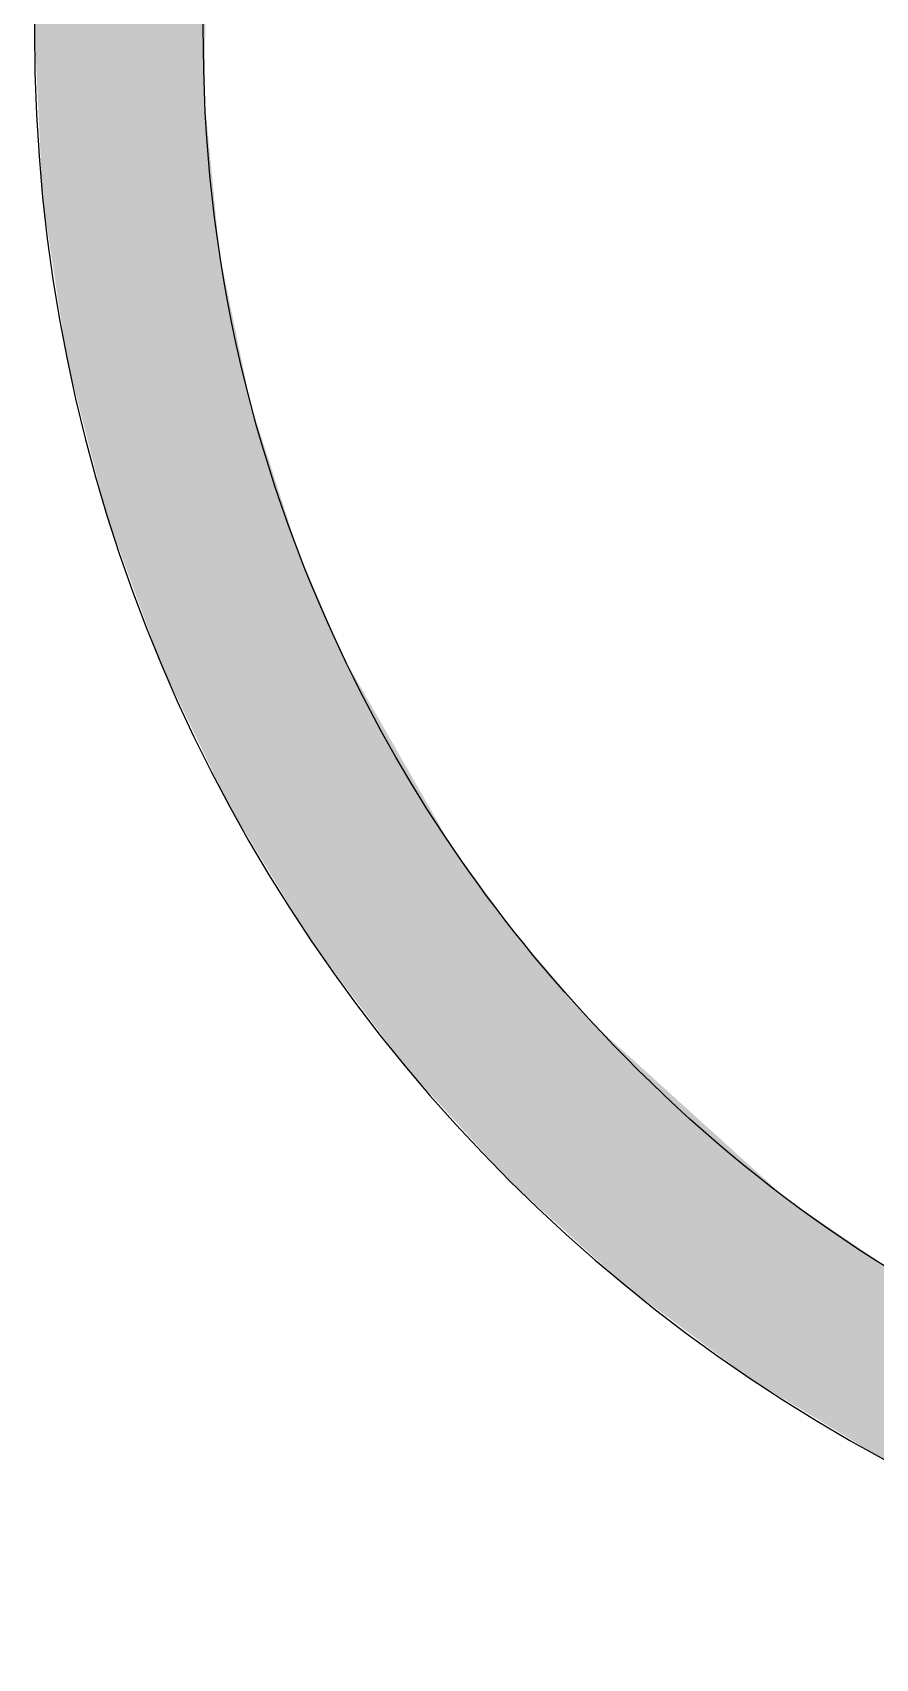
# Model space of a CAD drawing. Extents: x 30.9 to 73.6, y 20.2 to 62.9.
# Drawn here: x 30.91 to 41.97, y 20.22 to 41.57 of the extents above; entities that cross this region are included whole.
import ezdxf

# ---------------------------------------------------------------- set-up
doc = ezdxf.new("R2010")
doc.units = 0
doc.header["$MEASUREMENT"] = 0
doc.layers.add('_U_56FE_U_5C42_1', color=7, linetype='CONTINUOUS')

# ---------------------------------------------------------------- blocks, each defined once
blk = doc.blocks.new('*U0')
at = {"layer": '_U_56FE_U_5C42_1', "color": 7}
for points in [[(130.04, 242.12), (121.5, 521.36), (130.04, 539.08)], [(130.04, 376.27), (130.04, 539.08), (130.23, 407.99)], [(121.5, 259.88), (121.14, 520.38), (121.5, 521.36)], [(121.5, 259.88), (121.5, 521.36), (130.04, 242.12)], [(121.14, 260.62), (110.26, 490.65), (121.14, 520.38)], [(121.14, 260.62), (121.14, 520.38), (121.5, 259.88)], [(109.95, 291.31), (102, 458.56), (109.95, 489.46)], [(110.26, 290.47), (109.95, 489.46), (110.26, 490.65)], [(109.95, 291.31), (109.95, 489.46), (110.26, 290.47)], [(110.26, 290.47), (110.26, 490.65), (121.14, 260.62)], [(102, 322.45), (101.77, 457.03), (102, 458.56)], [(102, 322.45), (102, 458.56), (109.95, 291.31)], [(101.77, 323.36), (96.9, 425.26), (101.77, 457.03)], [(101.77, 323.36), (101.77, 457.03), (102, 322.45)], [(96.9, 355.72), (96.76, 422.68), (96.9, 425.26)], [(96.9, 355.72), (96.9, 425.26), (101.77, 323.36)], [(96.76, 356.62), (95.11, 390.91), (96.76, 422.68)], [(96.76, 356.62), (96.76, 422.68), (96.9, 355.72)], [(130.04, 242.12), (130.04, 376.27), (130.23, 241.73)], [(130.23, 241.73), (130.04, 376.27), (130.23, 374.33)], [(130.23, 241.73), (130.23, 374.33), (130.77, 240.6)], [(130.77, 240.6), (130.23, 374.33), (130.77, 368.77)], [(130.77, 240.6), (130.77, 368.77), (131.24, 239.61)], [(131.24, 239.61), (130.77, 368.77), (131.24, 363.89)], [(131.24, 239.61), (131.24, 363.89), (132.26, 237.49)], [(132.26, 237.49), (131.24, 363.89), (132.26, 353.41)], [(132.26, 237.49), (132.26, 353.41), (133.09, 235.78)], [(133.09, 235.78), (132.26, 353.41), (133.09, 344.97)], [(133.09, 235.78), (133.09, 344.97), (135.17, 231.45)], [(135.17, 231.45), (133.09, 344.97), (135.17, 334.89)], [(135.17, 231.45), (135.17, 334.89), (135.56, 230.8)], [(135.56, 230.8), (135.17, 334.89), (135.56, 332.98)], [(135.56, 230.8), (135.56, 332.98), (139.2, 224.82)], [(139.2, 224.82), (135.56, 332.98), (139.2, 315.39)], [(139.2, 224.82), (139.2, 315.39), (139.46, 224.4)], [(139.46, 224.4), (139.2, 315.39), (139.46, 314.14)], [(139.46, 224.4), (139.46, 314.14), (144.48, 216.13)], [(144.48, 216.13), (139.46, 314.14), (144.48, 298.59)], [(144.48, 216.13), (144.48, 298.59), (147.59, 211)], [(147.59, 211), (144.48, 298.59), (147.59, 288.94)], [(147.59, 211), (147.59, 288.94), (149.14, 208.45)], [(149.14, 208.45), (147.59, 288.94), (149.14, 284.14)], [(149.14, 208.45), (149.14, 284.14), (149.24, 208.29)], [(149.24, 208.29), (149.14, 284.14), (149.24, 283.83)], [(149.24, 208.29), (149.24, 283.83), (149.62, 207.67)], [(149.62, 207.67), (149.24, 283.83), (149.62, 282.96)], [(149.62, 207.67), (149.62, 282.96), (151.86, 203.97)], [(151.86, 203.97), (149.62, 282.96), (151.86, 277.71)], [(151.86, 203.97), (151.86, 277.71), (152.29, 203.4)], [(152.29, 203.4), (151.86, 277.71), (152.29, 276.72)], [(152.29, 203.4), (152.29, 276.72), (157.56, 196.37)], [(157.56, 196.37), (152.29, 276.72), (157.56, 264.42)], [(157.56, 196.37), (157.56, 264.42), (158.51, 195.09)], [(158.51, 195.09), (157.56, 264.42), (158.51, 262.19)], [(158.51, 195.09), (158.51, 262.19), (162.56, 189.68)], [(162.56, 189.68), (158.51, 262.19), (162.56, 255.1)], [(162.56, 189.68), (162.56, 255.1), (163.23, 188.79)], [(163.23, 188.79), (162.56, 255.1), (163.23, 253.92)], [(163.23, 188.79), (163.23, 253.92), (171.06, 178.33)], [(171.06, 178.33), (163.23, 253.92), (171.06, 240.21)], [(171.06, 178.33), (171.06, 240.21), (171.51, 177.83)], [(171.51, 177.83), (171.06, 240.21), (171.51, 239.42)], [(171.51, 177.83), (171.51, 239.42), (171.88, 177.43)], [(171.88, 177.43), (171.51, 239.42), (171.88, 238.78)], [(171.88, 177.43), (171.88, 238.78), (180.7, 167.74)], [(180.7, 167.74), (171.88, 238.78), (180.7, 223.32)], [(180.7, 167.74), (180.7, 223.32), (183.05, 165.16)], [(183.05, 165.16), (180.7, 223.32), (183.05, 220.13)], [(183.05, 165.16), (183.05, 220.13), (183.79, 164.35)], [(183.79, 164.35), (183.05, 220.13), (183.79, 219.12)], [(183.79, 164.35), (183.79, 219.12), (184.22, 163.88)], [(184.22, 163.88), (183.79, 219.12), (184.22, 218.54)], [(184.22, 163.88), (184.22, 218.54), (184.39, 163.69)], [(184.39, 163.69), (184.22, 218.54), (184.39, 218.3)], [(184.39, 163.69), (184.39, 218.3), (187.69, 160.07)], [(187.69, 160.07), (184.39, 218.3), (187.69, 213.82)], [(187.69, 160.07), (187.69, 213.82), (190.24, 157.26)], [(190.24, 157.26), (187.69, 213.82), (190.24, 210.34)], [(190.24, 157.26), (190.24, 210.34), (191.02, 156.41)], [(191.02, 156.41), (190.24, 210.34), (191.02, 209.28)], [(191.02, 156.41), (191.02, 209.28), (192.58, 154.7)], [(192.58, 154.7), (191.02, 209.28), (192.58, 207.16)], [(192.58, 154.7), (192.58, 207.16), (193.07, 154.26)], [(193.07, 154.26), (192.58, 207.16), (193.07, 206.5)], [(193.07, 154.26), (193.07, 206.5), (194.01, 153.4)], [(194.01, 153.4), (193.07, 206.5), (194.01, 205.21)], [(194.01, 153.4), (194.01, 205.21), (201.62, 146.5)], [(201.62, 146.5), (194.01, 205.21), (201.62, 196.4)], [(201.62, 146.5), (201.62, 196.4), (210.08, 138.83)], [(210.08, 138.83), (201.62, 196.4), (210.08, 186.61)], [(210.08, 138.83), (210.08, 186.61), (216.26, 133.23)], [(216.26, 133.23), (210.08, 186.61), (216.26, 181.01)], [(216.26, 133.23), (216.26, 181.01), (216.79, 132.83)], [(216.79, 132.83), (216.26, 181.01), (216.79, 180.53)], [(216.79, 132.83), (216.79, 180.53), (216.91, 132.75)], [(216.91, 132.75), (216.79, 180.53), (216.91, 180.42)], [(216.91, 132.75), (216.91, 180.42), (229.31, 123.5)], [(229.31, 123.5), (216.91, 180.42), (229.31, 169.18)], [(229.31, 123.5), (229.31, 169.18), (229.48, 123.37)], [(229.48, 123.37), (229.31, 169.18), (229.48, 169.02)], [(229.48, 123.37), (229.48, 169.02), (241.92, 114.09)], [(241.92, 114.09), (229.48, 169.02), (241.92, 157.74)], [(241.92, 114.09), (241.92, 157.74), (242.52, 113.73)], [(242.52, 113.73), (241.92, 157.74), (242.52, 157.2)], [(242.52, 113.73), (242.52, 157.2), (243.42, 113.19)], [(243.42, 113.19), (242.52, 157.2), (243.42, 156.39)], [(243.42, 113.19), (243.42, 156.39), (246.9, 111.08)], [(246.9, 111.08), (243.42, 156.39), (246.9, 153.23)], [(246.9, 111.08), (246.9, 153.23), (247.43, 110.76)], [(247.43, 110.76), (246.9, 153.23), (247.43, 152.75)], [(247.43, 110.76), (247.43, 152.75), (247.82, 110.52)], [(247.82, 110.52), (247.43, 152.75), (247.82, 152.39)], [(247.82, 110.52), (247.82, 152.39), (247.93, 110.45)], [(247.93, 110.45), (247.82, 152.39), (247.93, 152.3)], [(247.93, 110.45), (247.93, 152.3), (248.44, 110.14)], [(248.44, 110.14), (247.93, 152.3), (248.44, 151.83)], [(248.44, 110.14), (248.44, 151.83), (248.92, 109.85)], [(248.92, 109.85), (248.44, 151.83), (248.92, 151.39)], [(248.92, 109.85), (248.92, 151.39), (249.14, 109.72)], [(249.14, 109.72), (248.92, 151.39), (249.14, 151.19)], [(249.14, 109.72), (249.14, 151.19), (251.14, 108.51)], [(251.14, 108.51), (249.14, 151.19), (251.14, 149.83)], [(251.14, 108.51), (251.14, 149.83), (251.86, 108.07)], [(251.86, 108.07), (251.14, 149.83), (251.86, 149.34)], [(251.86, 108.07), (251.86, 149.34), (251.97, 108)], [(251.97, 108), (251.86, 149.34), (251.97, 149.27)], [(251.97, 108), (251.97, 149.27), (252.01, 107.98)], [(252.01, 107.98), (251.97, 149.27), (252.01, 149.24)], [(252.01, 107.98), (252.01, 149.24), (252.58, 107.63)], [(252.58, 107.63), (252.01, 149.24), (252.58, 148.85)], [(252.58, 107.63), (252.58, 148.85), (252.75, 107.53)], [(252.75, 107.53), (252.58, 148.85), (252.75, 148.73)], [(252.75, 107.53), (252.75, 148.73), (256.32, 105.37)], [(256.32, 105.37), (252.75, 148.73), (256.32, 146.3)], [(256.32, 105.37), (256.32, 146.3), (262.91, 101.38)], [(262.91, 101.38), (256.32, 146.3), (262.91, 141.82)], [(262.91, 101.38), (262.91, 141.82), (265.88, 99.58)], [(265.88, 99.58), (262.91, 141.82), (265.88, 139.79)], [(265.88, 99.58), (265.88, 139.79), (269.4, 97.44)], [(269.4, 97.44), (265.88, 139.79), (269.4, 137.39)]]:
    blk.add_solid(points, dxfattribs=at)

msp = doc.modelspace()

# ---------------------------------------------------------------- linework, layer by layer
at = {"layer": '_U_56FE_U_5C42_1'}
for points, knots in [([(73.625, 41.553), (73.583, 29.751), (63.986, 20.215), (52.236, 20.249), (40.487, 20.282), (30.907, 29.742), (30.933, 41.603), (30.959, 53.485), (40.48, 62.934), (52.348, 62.906), (64.14, 62.878), (73.58, 53.364), (73.625, 41.553)], [0, 0, 0, 0, 1, 1, 1, 2, 2, 2, 3, 3, 3, 4, 4, 4, 4]), ([(70.259, 48.1), (69.674, 49.69), (68.937, 51.117), (68.008, 52.448), (65.462, 56.095), (62.053, 58.566), (57.817, 59.887), (56.319, 60.354), (54.775, 60.604), (53.2, 60.673), (50.436, 60.792), (47.763, 60.367), (45.193, 59.35), (43.545, 58.698), (42.015, 57.823), (40.612, 56.734), (39.087, 55.55), (37.759, 54.179), (36.647, 52.599), (36.519, 52.419), (36.493, 52.303), (36.764, 52.303), (38.075, 52.301), (39.386, 52.299), (40.698, 52.313), (40.788, 52.314), (40.921, 52.422), (40.961, 52.512), (41.214, 53.083), (41.383, 53.699), (41.697, 54.232), (42.491, 55.583), (43.684, 56.474), (45.188, 56.894), (46.575, 57.281), (47.949, 57.188), (49.273, 56.581), (50.949, 55.813), (52.064, 54.536), (52.575, 52.781), (53.059, 51.121), (52.845, 49.516), (51.948, 48.017), (50.458, 45.526), (47.394, 44.439), (44.673, 45.499), (42.756, 46.245), (41.531, 47.661), (40.971, 49.649), (40.944, 49.746), (40.794, 49.874), (40.701, 49.875), (38.899, 49.888), (37.097, 49.89), (35.295, 49.875), (35.176, 49.874), (35.002, 49.749), (34.947, 49.636), (34.739, 49.207), (34.565, 48.762), (34.387, 48.319), (33.742, 46.716), (33.371, 45.042), (33.225, 43.33), (32.966, 40.315), (33.355, 37.376), (34.474, 34.553), (35.259, 32.572), (36.342, 30.763), (37.738, 29.146), (39.385, 27.238), (41.301, 25.663), (43.568, 24.555), (44.566, 24.068), (45.628, 23.711), (46.655, 23.281), (46.922, 23.169), (46.999, 23.237), (46.999, 23.509), (46.994, 25.247), (46.995, 26.985), (46.999, 28.722), (46.999, 28.912), (46.926, 28.985), (46.746, 29.058), (46.157, 29.297), (45.54, 29.505), (45.014, 29.848), (43.282, 30.98), (42.39, 32.622), (42.297, 34.682), (42.249, 35.733), (42.47, 36.744), (42.981, 37.666), (43.878, 39.287), (45.222, 40.334), (47.052, 40.728), (48.414, 41.021), (49.731, 40.873), (50.961, 40.231), (53.036, 39.148), (54.153, 37.415), (54.285, 35.074), (54.344, 34.012), (54.108, 32.996), (53.603, 32.059), (52.791, 30.553), (51.549, 29.556), (49.908, 29.078), (49.627, 28.996), (49.575, 28.864), (49.577, 28.607), (49.585, 26.891), (49.581, 25.174), (49.581, 23.458), (49.581, 22.6), (49.58, 22.585), (50.458, 22.518), (53.888, 22.254), (57.184, 22.755), (60.321, 24.217), (63.124, 25.524), (65.467, 27.399), (67.373, 29.826), (68.977, 31.868), (70.097, 34.156), (70.77, 36.66), (71.204, 38.273), (71.436, 39.921), (71.385, 41.591), (71.351, 42.697), (71.234, 43.801), (71.121, 44.902), (71.063, 45.469), (71.022, 45.471), (70.461, 45.471), (69.491, 45.471), (68.521, 45.471), (67.55, 45.471), (66.889, 45.471), (66.228, 45.468), (65.567, 45.473), (65.329, 45.475), (65.162, 45.436), (65.127, 45.143), (65.102, 44.937), (65.012, 44.733), (64.926, 44.54), (64.096, 42.689), (62.733, 41.455), (60.737, 40.987), (59.021, 40.584), (57.395, 40.85), (55.965, 41.882), (53.919, 43.36), (53.045, 45.379), (53.474, 47.891), (53.829, 49.968), (55.036, 51.444), (56.927, 52.299), (58.82, 53.155), (60.712, 53.007), (62.496, 51.937), (63.807, 51.151), (64.669, 49.986), (65.126, 48.528), (65.27, 48.068), (65.253, 48.063), (65.744, 48.063), (67.098, 48.063), (68.452, 48.062), (69.806, 48.064), (69.939, 48.064), (70.071, 48.084), (70.259, 48.1)], [0, 0, 0, 0, 1, 1, 1, 2, 2, 2, 3, 3, 3, 4, 4, 4, 5, 5, 5, 6, 6, 6, 7, 7, 7, 8, 8, 8, 9, 9, 9, 10, 10, 10, 11, 11, 11, 12, 12, 12, 13, 13, 13, 14, 14, 14, 15, 15, 15, 16, 16, 16, 17, 17, 17, 18, 18, 18, 19, 19, 19, 20, 20, 20, 21, 21, 21, 22, 22, 22, 23, 23, 23, 24, 24, 24, 25, 25, 25, 26, 26, 26, 27, 27, 27, 28, 28, 28, 29, 29, 29, 30, 30, 30, 31, 31, 31, 32, 32, 32, 33, 33, 33, 34, 34, 34, 35, 35, 35, 36, 36, 36, 37, 37, 37, 38, 38, 38, 39, 39, 39, 40, 40, 40, 41, 41, 41, 42, 42, 42, 43, 43, 43, 44, 44, 44, 45, 45, 45, 46, 46, 46, 47, 47, 47, 48, 48, 48, 49, 49, 49, 50, 50, 50, 51, 51, 51, 52, 52, 52, 53, 53, 53, 54, 54, 54, 55, 55, 55, 56, 56, 56, 57, 57, 57, 58, 58, 58, 58])]:
    msp.add_open_spline(points, degree=3, knots=knots, dxfattribs=at)

# ---------------------------------------------------------------- block references
at = {"layer": '_U_56FE_U_5C42_1', "color": 7, "xscale": 0.06397625, "yscale": 0.06397625, "zscale": 0.06397625}
msp.add_blockref('*U0', (24.848, 16.594), dxfattribs=at)

doc.saveas('drawing.dxf')
